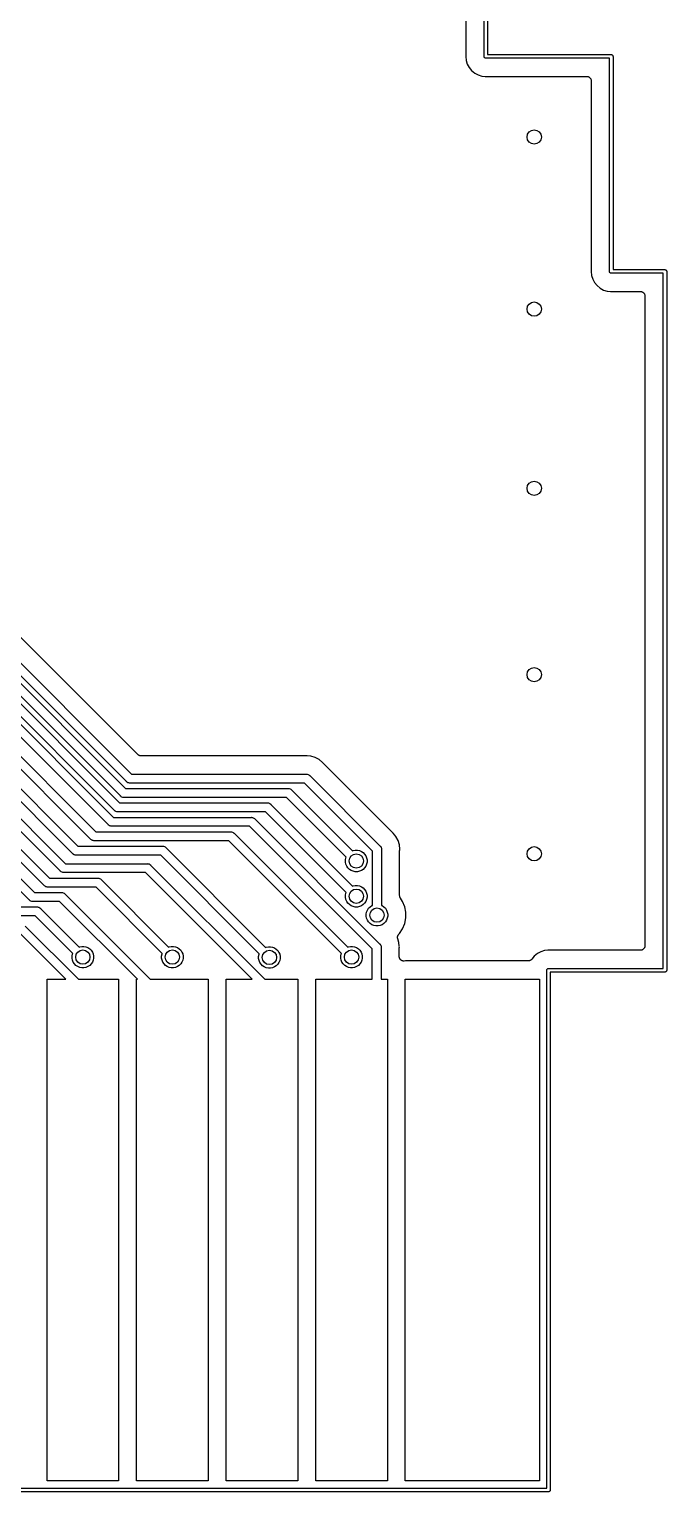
# Model space of a CAD drawing. Extents: x 3.61 to 7.55, y -5.8 to -3.38.
# Drawn here: x 6.847 to 7.547, y -5.803 to -4.197 of the extents above; entities that cross this region are included whole.
import ezdxf

# ---------------------------------------------------------------- set-up
doc = ezdxf.new("R2010")
doc.units = 0
doc.header["$MEASUREMENT"] = 0
doc.layers.add('BLACK', color=7, linetype='CONTINUOUS')

msp = doc.modelspace()

# ---------------------------------------------------------------- linework, layer by layer
at = {"layer": 'BLACK', "linetype": 'CONTINUOUS'}
for p, q in [((7.34646, -4.22628), (7.34646, -4.12805)), ((7.32646, -4.12928), (7.32646, -4.22505)), ((7.35039, -4.12992), (7.35039, -4.22441)), ((7.32646, -4.22512), (7.32643, -4.22533)), ((7.32643, -4.22533), (7.32643, -4.22554)), ((7.32646, -4.22505), (7.32646, -4.22512)), ((7.35039, -4.22441), (7.48612, -4.22441)), ((7.48612, -4.22441), (7.48622, -4.2244)), ((7.48622, -4.2244), (7.48632, -4.22441)), ((7.48632, -4.22441), (7.48661, -4.22444)), ((7.48661, -4.22444), (7.48698, -4.22455)), ((7.48698, -4.22455), (7.48732, -4.22473)), ((7.48732, -4.22473), (7.48762, -4.22498)), ((7.48762, -4.22498), (7.48787, -4.22528)), ((7.48787, -4.22528), (7.48805, -4.22562)), ((7.32643, -4.22554), (7.32635, -4.22638)), ((7.32635, -4.22638), (7.32677, -4.23068)), ((7.32677, -4.23068), (7.32803, -4.23483)), ((7.32803, -4.23483), (7.33007, -4.23864)), ((7.33007, -4.23864), (7.33282, -4.24199)), ((7.34645, -4.22638), (7.34646, -4.22628)), ((7.34649, -4.22676), (7.34645, -4.22638)), ((7.3466, -4.22713), (7.34649, -4.22676)), ((7.34678, -4.22748), (7.3466, -4.22713)), ((7.34703, -4.22778), (7.34678, -4.22748)), ((7.34733, -4.22802), (7.34703, -4.22778)), ((7.34767, -4.22821), (7.34733, -4.22802)), ((7.34804, -4.22832), (7.34767, -4.22821)), ((7.34833, -4.22835), (7.34804, -4.22832)), ((7.34843, -4.22836), (7.34833, -4.22835)), ((7.34852, -4.22835), (7.34843, -4.22836)), ((7.48425, -4.22835), (7.34852, -4.22835)), ((7.48425, -4.4625), (7.48425, -4.22835)), ((7.48805, -4.22562), (7.48816, -4.22599)), ((7.48816, -4.22599), (7.4882, -4.22638)), ((7.4882, -4.22638), (7.48819, -4.22647)), ((7.48819, -4.22647), (7.48819, -4.46063)), ((7.33282, -4.24199), (7.33616, -4.24473)), ((7.33616, -4.24473), (7.33998, -4.24677)), ((7.33998, -4.24677), (7.34412, -4.24803)), ((7.34412, -4.24803), (7.34759, -4.24837)), ((7.34759, -4.24837), (7.34843, -4.24845)), ((7.34843, -4.24845), (7.34926, -4.24837)), ((7.34926, -4.24837), (7.34933, -4.24836)), ((7.34933, -4.24836), (7.34954, -4.24837)), ((7.34954, -4.24837), (7.34975, -4.24835)), ((7.34975, -4.24835), (7.45925, -4.24835)), ((7.45925, -4.24835), (7.45929, -4.24835)), ((7.45929, -4.24835), (7.45929, -4.24835)), ((7.45929, -4.24835), (7.45929, -4.24835)), ((7.45929, -4.24835), (7.45932, -4.24835)), ((7.45932, -4.24835), (7.45979, -4.2484)), ((7.45979, -4.2484), (7.46026, -4.24845)), ((7.46026, -4.24845), (7.46027, -4.24845)), ((7.46027, -4.24845), (7.46029, -4.24846)), ((7.46029, -4.24846), (7.46074, -4.2486)), ((7.46074, -4.2486), (7.46119, -4.24874)), ((7.46119, -4.24874), (7.4612, -4.24875)), ((7.4612, -4.24875), (7.46122, -4.24875)), ((7.46122, -4.24875), (7.46163, -4.24898)), ((7.46163, -4.24898), (7.46205, -4.2492)), ((7.46205, -4.2492), (7.46206, -4.24921)), ((7.46206, -4.24921), (7.46208, -4.24922)), ((7.46208, -4.24922), (7.46244, -4.24952)), ((7.46244, -4.24952), (7.4628, -4.24982)), ((7.4628, -4.24982), (7.46281, -4.24984)), ((7.46281, -4.24984), (7.46282, -4.24985)), ((7.46282, -4.24985), (7.46312, -4.25021)), ((7.46312, -4.25021), (7.46342, -4.25058)), ((7.46342, -4.25058), (7.46342, -4.25059)), ((7.46342, -4.25059), (7.46344, -4.25061)), ((7.46344, -4.25061), (7.46365, -4.25103)), ((7.46365, -4.25103), (7.46387, -4.25144)), ((7.46387, -4.25144), (7.46388, -4.25146)), ((7.46388, -4.25146), (7.46389, -4.25147)), ((7.46389, -4.25147), (7.46402, -4.25192)), ((7.46402, -4.25192), (7.46416, -4.25238)), ((7.46416, -4.25238), (7.46416, -4.25239)), ((7.46416, -4.25239), (7.46416, -4.25241)), ((7.46416, -4.25241), (7.46421, -4.25288)), ((7.46421, -4.25288), (7.46425, -4.25335)), ((7.46425, -4.25335), (7.46425, -4.46127)), ((7.46423, -4.46176), (7.46415, -4.4626)), ((7.46415, -4.4626), (7.46457, -4.4669)), ((7.46425, -4.46134), (7.46423, -4.46155)), ((7.46423, -4.46155), (7.46423, -4.46176)), ((7.46425, -4.46127), (7.46425, -4.46134)), ((7.48424, -4.4626), (7.48425, -4.4625)), ((7.48428, -4.46298), (7.48424, -4.4626)), ((7.48439, -4.46336), (7.48428, -4.46298)), ((7.48458, -4.4637), (7.48439, -4.46336)), ((7.48482, -4.464), (7.48458, -4.4637)), ((7.48512, -4.46424), (7.48482, -4.464)), ((7.48546, -4.46443), (7.48512, -4.46424)), ((7.48583, -4.46454), (7.48546, -4.46443)), ((7.48612, -4.46457), (7.48583, -4.46454)), ((7.48622, -4.46458), (7.48612, -4.46457)), ((7.48632, -4.46457), (7.48622, -4.46458)), ((7.54331, -4.46457), (7.48632, -4.46457)), ((7.48819, -4.46063), (7.54518, -4.46063)), ((7.54331, -5.22835), (7.54331, -4.46457)), ((7.54518, -4.46063), (7.54528, -4.46062)), ((7.54528, -4.46062), (7.54537, -4.46063)), ((7.54537, -4.46063), (7.54566, -4.46066)), ((7.54566, -4.46066), (7.54603, -4.46077)), ((7.54603, -4.46077), (7.54637, -4.46095)), ((7.54637, -4.46095), (7.54667, -4.4612)), ((7.54667, -4.4612), (7.54692, -4.4615)), ((7.54692, -4.4615), (7.5471, -4.46184)), ((7.5471, -4.46184), (7.54722, -4.46221)), ((7.54722, -4.46221), (7.54725, -4.4626)), ((7.54725, -4.4626), (7.54724, -4.46269)), ((7.54724, -4.46269), (7.54724, -5.23022)), ((7.46457, -4.4669), (7.46583, -4.47105)), ((7.46583, -4.47105), (7.46787, -4.47486)), ((7.46787, -4.47486), (7.47061, -4.47821)), ((7.47061, -4.47821), (7.47396, -4.48095)), ((7.47396, -4.48095), (7.47777, -4.48299)), ((6.93364, -5.07052), (6.35621, -4.49309)), ((6.3619, -4.48486), (6.93933, -5.06229)), ((7.47777, -4.48299), (7.48191, -4.48425)), ((7.48191, -4.48425), (7.48539, -4.48459)), ((7.48539, -4.48459), (7.48622, -4.48467)), ((7.48622, -4.48467), (7.48706, -4.48459)), ((7.48706, -4.48459), (7.48712, -4.48458)), ((7.48712, -4.48458), (7.48734, -4.48459)), ((7.48734, -4.48459), (7.48755, -4.48457)), ((7.48755, -4.48457), (7.51831, -4.48457)), ((7.51831, -4.48457), (7.51834, -4.48457)), ((7.51834, -4.48457), (7.51834, -4.48457)), ((7.51834, -4.48457), (7.51834, -4.48457)), ((7.51834, -4.48457), (7.51838, -4.48457)), ((7.51838, -4.48457), (7.51885, -4.48462)), ((7.51885, -4.48462), (7.51931, -4.48467)), ((7.51931, -4.48467), (7.51933, -4.48467)), ((7.51933, -4.48467), (7.51935, -4.48468)), ((7.51935, -4.48468), (7.5198, -4.48482)), ((7.5198, -4.48482), (7.52024, -4.48496)), ((7.52024, -4.48496), (7.52026, -4.48497)), ((7.52026, -4.48497), (7.52028, -4.48497)), ((7.52028, -4.48497), (7.52069, -4.4852)), ((7.52069, -4.4852), (7.5211, -4.48542)), ((7.5211, -4.48542), (7.52112, -4.48543)), ((7.52112, -4.48543), (7.52113, -4.48544)), ((7.52113, -4.48544), (7.52149, -4.48574)), ((7.52149, -4.48574), (7.52185, -4.48604)), ((7.52185, -4.48604), (7.52187, -4.48606)), ((7.52187, -4.48606), (7.52188, -4.48607)), ((7.52188, -4.48607), (7.52217, -4.48644)), ((7.52217, -4.48644), (7.52247, -4.4868)), ((7.52247, -4.4868), (7.52248, -4.48682)), ((7.52248, -4.48682), (7.52249, -4.48683)), ((7.52249, -4.48683), (7.52271, -4.48725)), ((7.52271, -4.48725), (7.52293, -4.48766)), ((7.52293, -4.48766), (7.52293, -4.48768)), ((7.52293, -4.48768), (7.52294, -4.48769)), ((7.52294, -4.48769), (7.52308, -4.48814)), ((7.52308, -4.48814), (7.52321, -4.4886)), ((7.52321, -4.4886), (7.52321, -4.48861)), ((7.52321, -4.48861), (7.52322, -4.48863)), ((7.52322, -4.48863), (7.52326, -4.4891)), ((7.52326, -4.4891), (7.52331, -4.48957)), ((7.52331, -4.48957), (7.52331, -5.20335)), ((6.88088, -5.12142), (6.28615, -4.52669)), ((6.29184, -4.51846), (6.88657, -5.11319)), ((6.84677, -5.15311), (6.38047, -4.6868)), ((6.38743, -4.67984), (6.85246, -5.14487)), ((6.65719, -4.81559), (6.91974, -5.07814)), ((6.74105, -4.8192), (6.95246, -5.03061)), ((6.95333, -5.02299), (6.74866, -4.81832)), ((6.75689, -4.81264), (6.95902, -5.01476)), ((6.96584, -4.9933), (6.77835, -4.80582)), ((6.91405, -5.08637), (6.65023, -4.82255)), ((6.9402, -5.05468), (6.71697, -4.83145)), ((6.7252, -4.82576), (6.94589, -5.04645)), ((6.94677, -5.03884), (6.73282, -4.82489)), ((6.65281, -4.84664), (6.90015, -5.09398)), ((6.89446, -5.10221), (6.64585, -4.8536)), ((6.86308, -5.13726), (6.66623, -4.94041)), ((6.67319, -4.93345), (6.86877, -5.12903)), ((6.9662, -4.99359), (6.96584, -4.9933)), ((6.96655, -4.99389), (6.9662, -4.99359)), ((6.96657, -4.9939), (6.96655, -4.99389)), ((6.96659, -4.99392), (6.96657, -4.9939)), ((6.967, -4.99414), (6.96659, -4.99392)), ((6.9674, -4.99436), (6.967, -4.99414)), ((6.96743, -4.99437), (6.9674, -4.99436)), ((6.96745, -4.99438), (6.96743, -4.99437)), ((6.96789, -4.99451), (6.96745, -4.99438)), ((6.96833, -4.99465), (6.96789, -4.99451)), ((6.96836, -4.99466), (6.96833, -4.99465)), ((6.96839, -4.99467), (6.96836, -4.99466)), ((6.96884, -4.99471), (6.96839, -4.99467)), ((6.9693, -4.99476), (6.96884, -4.99471)), ((6.96936, -4.99476), (6.9693, -4.99476)), ((6.96937, -4.99476), (6.96936, -4.99476)), ((6.96936, -4.99476), (6.96936, -4.99476)), ((6.96936, -4.99476), (6.96936, -4.99476)), ((7.14977, -4.99476), (6.96937, -4.99476)), ((7.14998, -4.99474), (7.14977, -4.99476)), ((7.15019, -4.99475), (7.14998, -4.99474)), ((7.15026, -4.99474), (7.15019, -4.99475)), ((7.15124, -4.99464), (7.15026, -4.99474)), ((7.15222, -4.99474), (7.15124, -4.99464)), ((7.15612, -4.99512), (7.15222, -4.99474)), ((7.15222, -4.99474), (7.15222, -4.99474)), ((7.16082, -4.99655), (7.15612, -4.99512)), ((7.16515, -4.99886), (7.16082, -4.99655)), ((7.16895, -5.00198), (7.16515, -4.99886)), ((7.16957, -5.00274), (7.16895, -5.00198)), ((7.16972, -5.00289), (7.16957, -5.00274)), ((7.16985, -5.00305), (7.16972, -5.00289)), ((7.1699, -5.0031), (7.16985, -5.00305)), ((7.24537, -5.07858), (7.1699, -5.0031)), ((6.95348, -5.02318), (6.95333, -5.02299)), ((6.95367, -5.02334), (6.95348, -5.02318)), ((6.95423, -5.0238), (6.95367, -5.02334)), ((6.955, -5.02421), (6.95423, -5.0238)), ((6.95509, -5.02425), (6.955, -5.02421)), ((6.95601, -5.02454), (6.95509, -5.02425)), ((6.95674, -5.02461), (6.95601, -5.02454)), ((6.95698, -5.02463), (6.95674, -5.02461)), ((6.95674, -5.02461), (6.95674, -5.02461)), ((6.95722, -5.02461), (6.95698, -5.02463)), ((7.1492, -5.02461), (6.95722, -5.02461)), ((6.95902, -5.01476), (7.151, -5.01476)), ((7.22387, -5.09928), (7.1492, -5.02461)), ((7.151, -5.01476), (7.15124, -5.01474)), ((7.15124, -5.01474), (7.15148, -5.01476)), ((7.15148, -5.01476), (7.15148, -5.01476)), ((7.15148, -5.01476), (7.1522, -5.01483)), ((7.1522, -5.01483), (7.15313, -5.01512)), ((7.15313, -5.01512), (7.15399, -5.01557)), ((7.15399, -5.01557), (7.15474, -5.01619)), ((7.15474, -5.01619), (7.15489, -5.01638)), ((7.15489, -5.01638), (7.2321, -5.09359)), ((6.94692, -5.03902), (6.94677, -5.03884)), ((6.94711, -5.03918), (6.94692, -5.03902)), ((6.94767, -5.03964), (6.94711, -5.03918)), ((6.94711, -5.03918), (6.94711, -5.03918)), ((6.94852, -5.0401), (6.94767, -5.03964)), ((6.94945, -5.04038), (6.94852, -5.0401)), ((6.95018, -5.04045), (6.94945, -5.04038)), ((6.95042, -5.04047), (6.95018, -5.04045)), ((6.95018, -5.04045), (6.95018, -5.04045)), ((6.95066, -5.04045), (6.95042, -5.04047)), ((7.12931, -5.04045), (6.95066, -5.04045)), ((6.95246, -5.03061), (7.13111, -5.03061)), ((7.19498, -5.10612), (7.12931, -5.04045)), ((7.13111, -5.03061), (7.13135, -5.03058)), ((7.13135, -5.03058), (7.13159, -5.03061)), ((7.13159, -5.03061), (7.13159, -5.03061)), ((7.13159, -5.03061), (7.13232, -5.03068)), ((7.13232, -5.03068), (7.13324, -5.03096)), ((7.13324, -5.03096), (7.1341, -5.03142)), ((7.1341, -5.03142), (7.13485, -5.03203)), ((7.13485, -5.03203), (7.135, -5.03222)), ((7.135, -5.03222), (7.20194, -5.09916)), ((6.94036, -5.05487), (6.9402, -5.05468)), ((6.94055, -5.05502), (6.94036, -5.05487)), ((6.94091, -5.05532), (6.94055, -5.05502)), ((6.94055, -5.05502), (6.94055, -5.05502)), ((6.94111, -5.05548), (6.94091, -5.05532)), ((6.94196, -5.05594), (6.94111, -5.05548)), ((6.94289, -5.05622), (6.94196, -5.05594)), ((6.94361, -5.05629), (6.94289, -5.05622)), ((6.94385, -5.05632), (6.94361, -5.05629)), ((6.94361, -5.05629), (6.94361, -5.05629)), ((6.9441, -5.05629), (6.94385, -5.05632)), ((7.10641, -5.05629), (6.9441, -5.05629)), ((6.94589, -5.04645), (7.10821, -5.04645)), ((7.19498, -5.14486), (7.10641, -5.05629)), ((7.10821, -5.04645), (7.10845, -5.04643)), ((7.10845, -5.04643), (7.10869, -5.04645)), ((7.10869, -5.04645), (7.10869, -5.04645)), ((7.10869, -5.04645), (7.10942, -5.04652)), ((7.10942, -5.04652), (7.11034, -5.0468)), ((7.11034, -5.0468), (7.1112, -5.04726)), ((7.1112, -5.04726), (7.11195, -5.04787)), ((7.11195, -5.04787), (7.1121, -5.04806)), ((7.1121, -5.04806), (7.20194, -5.1379)), ((6.9338, -5.07071), (6.93364, -5.07052)), ((6.93398, -5.07086), (6.9338, -5.07071)), ((6.93455, -5.07133), (6.93398, -5.07086)), ((6.93488, -5.07151), (6.93455, -5.07133)), ((6.9354, -5.07178), (6.93488, -5.07151)), ((6.93633, -5.07206), (6.9354, -5.07178)), ((6.93705, -5.07214), (6.93633, -5.07206)), ((6.93729, -5.07216), (6.93705, -5.07214)), ((6.93705, -5.07214), (6.93705, -5.07214)), ((6.93753, -5.07214), (6.93729, -5.07216)), ((7.0888, -5.07214), (6.93753, -5.07214)), ((6.93933, -5.06229), (7.09059, -5.06229)), ((7.22343, -5.20676), (7.0888, -5.07214)), ((7.09059, -5.06229), (7.09084, -5.06227)), ((7.09084, -5.06227), (7.09108, -5.06229)), ((7.09108, -5.06229), (7.09108, -5.06229)), ((7.09108, -5.06229), (7.0918, -5.06236)), ((7.0918, -5.06236), (7.09273, -5.06265)), ((7.09273, -5.06265), (7.09358, -5.0631)), ((7.09358, -5.0631), (7.09433, -5.06372)), ((7.09433, -5.06372), (7.09449, -5.06391)), ((7.09449, -5.06391), (7.23166, -5.20107)), ((6.91421, -5.08655), (6.91405, -5.08637)), ((6.91439, -5.08671), (6.91421, -5.08655)), ((6.91496, -5.08717), (6.91439, -5.08671)), ((6.91561, -5.08752), (6.91496, -5.08717)), ((6.91581, -5.08763), (6.91561, -5.08752)), ((6.91674, -5.08791), (6.91581, -5.08763)), ((6.91746, -5.08798), (6.91674, -5.08791)), ((6.9177, -5.088), (6.91746, -5.08798)), ((6.91746, -5.08798), (6.91746, -5.08798)), ((6.91794, -5.08798), (6.9177, -5.088)), ((7.06598, -5.08798), (6.91794, -5.08798)), ((6.91974, -5.07814), (7.06778, -5.07814)), ((7.18972, -5.21172), (7.06598, -5.08798)), ((7.06778, -5.07814), (7.06802, -5.07811)), ((7.06802, -5.07811), (7.06826, -5.07814)), ((7.06826, -5.07814), (7.06826, -5.07814)), ((7.06826, -5.07814), (7.06898, -5.07821)), ((7.06898, -5.07821), (7.06991, -5.07849)), ((7.06991, -5.07849), (7.07076, -5.07895)), ((7.07076, -5.07895), (7.07151, -5.07956)), ((7.07151, -5.07956), (7.07167, -5.07975)), ((7.07167, -5.07975), (7.19668, -5.20476)), ((7.24554, -5.07871), (7.24537, -5.07858)), ((7.24568, -5.07886), (7.24554, -5.07871)), ((7.24574, -5.07891), (7.24568, -5.07886)), ((7.2465, -5.07953), (7.24574, -5.07891)), ((7.24849, -5.08195), (7.2465, -5.07953)), ((7.24961, -5.08333), (7.24849, -5.08195)), ((7.25193, -5.08765), (7.24961, -5.08333)), ((7.25335, -5.09235), (7.25193, -5.08765)), ((7.25383, -5.09724), (7.25335, -5.09235)), ((6.89462, -5.1024), (6.89446, -5.10221)), ((6.8948, -5.10255), (6.89462, -5.1024)), ((6.89537, -5.10301), (6.8948, -5.10255)), ((6.89596, -5.10333), (6.89537, -5.10301)), ((6.89622, -5.10347), (6.89596, -5.10333)), ((6.89715, -5.10375), (6.89622, -5.10347)), ((6.89787, -5.10382), (6.89715, -5.10375)), ((6.89811, -5.10384), (6.89787, -5.10382)), ((6.89787, -5.10382), (6.89787, -5.10382)), ((6.89835, -5.10382), (6.89811, -5.10384)), ((6.99122, -5.10382), (6.89835, -5.10382)), ((6.90015, -5.09398), (6.99301, -5.09398)), ((7.09544, -5.20805), (6.99122, -5.10382)), ((6.99301, -5.09398), (6.99325, -5.09395)), ((6.99325, -5.09395), (6.99349, -5.09398)), ((6.99349, -5.09398), (6.99349, -5.09398)), ((6.99349, -5.09398), (6.99422, -5.09405)), ((6.99422, -5.09405), (6.99515, -5.09433)), ((6.99515, -5.09433), (6.996, -5.09479)), ((6.996, -5.09479), (6.99675, -5.0954)), ((6.99675, -5.0954), (6.9969, -5.09559)), ((6.9969, -5.09559), (7.1024, -5.20109)), ((7.19425, -5.10907), (7.1947, -5.10679)), ((7.19425, -5.1114), (7.19425, -5.10907)), ((7.1947, -5.10679), (7.19498, -5.10612)), ((7.20194, -5.09916), (7.20261, -5.09888)), ((7.20261, -5.09888), (7.2049, -5.09843)), ((7.2049, -5.09843), (7.20722, -5.09843)), ((7.20722, -5.09843), (7.2095, -5.09888)), ((7.2095, -5.09888), (7.21165, -5.09977)), ((7.21165, -5.09977), (7.21359, -5.10106)), ((7.21359, -5.10106), (7.21523, -5.10271)), ((7.21523, -5.10271), (7.21653, -5.10464)), ((7.21653, -5.10464), (7.21742, -5.10679)), ((7.21742, -5.10679), (7.21787, -5.10907)), ((7.21787, -5.10907), (7.21787, -5.1114)), ((7.22387, -5.15898), (7.22387, -5.09928)), ((7.2321, -5.09359), (7.23229, -5.09374)), ((7.23229, -5.09374), (7.23244, -5.09393)), ((7.23244, -5.09393), (7.23244, -5.09393)), ((7.23244, -5.09393), (7.2329, -5.09449)), ((7.2329, -5.09449), (7.2329, -5.09449)), ((7.2329, -5.09449), (7.23336, -5.09535)), ((7.23336, -5.09535), (7.23364, -5.09627)), ((7.23364, -5.09627), (7.23371, -5.097)), ((7.23371, -5.097), (7.23371, -5.097)), ((7.23371, -5.097), (7.23374, -5.09724)), ((7.23374, -5.09724), (7.23371, -5.09748)), ((7.23371, -5.09748), (7.23371, -5.15898)), ((7.25371, -5.09864), (7.25374, -5.09843)), ((7.25371, -5.09871), (7.25371, -5.09864)), ((7.25371, -5.14825), (7.25371, -5.09871)), ((7.25374, -5.09822), (7.25383, -5.09724)), ((7.25374, -5.09843), (7.25374, -5.09822)), ((6.88103, -5.12161), (6.88088, -5.12142)), ((6.88122, -5.12176), (6.88103, -5.12161)), ((6.88178, -5.12222), (6.88122, -5.12176)), ((6.88122, -5.12176), (6.88122, -5.12176)), ((6.88264, -5.12268), (6.88178, -5.12222)), ((6.88356, -5.12296), (6.88264, -5.12268)), ((6.88429, -5.12303), (6.88356, -5.12296)), ((6.88453, -5.12306), (6.88429, -5.12303)), ((6.88429, -5.12303), (6.88429, -5.12303)), ((6.88477, -5.12303), (6.88453, -5.12306)), ((6.97434, -5.12303), (6.88477, -5.12303)), ((6.88657, -5.11319), (6.97614, -5.11319)), ((7.09147, -5.24016), (6.97434, -5.12303)), ((6.97614, -5.11319), (6.97638, -5.11317)), ((6.97638, -5.11317), (6.97662, -5.11319)), ((6.97662, -5.11319), (6.97662, -5.11319)), ((6.97662, -5.11319), (6.97734, -5.11326)), ((6.97734, -5.11326), (6.97827, -5.11354)), ((6.97827, -5.11354), (6.97913, -5.114)), ((6.97913, -5.114), (6.97987, -5.11461)), ((6.97987, -5.11461), (6.98003, -5.1148)), ((6.98003, -5.1148), (7.10538, -5.24016)), ((7.1947, -5.11368), (7.19425, -5.1114)), ((7.19559, -5.11583), (7.1947, -5.11368)), ((7.19688, -5.11777), (7.19559, -5.11583)), ((7.19853, -5.11941), (7.19688, -5.11777)), ((7.20046, -5.1207), (7.19853, -5.11941)), ((7.20261, -5.12159), (7.20046, -5.1207)), ((7.2049, -5.12205), (7.20261, -5.12159)), ((7.20722, -5.12205), (7.2049, -5.12205)), ((7.2095, -5.12159), (7.20722, -5.12205)), ((7.21165, -5.1207), (7.2095, -5.12159)), ((7.21359, -5.11941), (7.21165, -5.1207)), ((7.21523, -5.11777), (7.21359, -5.11941)), ((7.21653, -5.11583), (7.21523, -5.11777)), ((7.21742, -5.11368), (7.21653, -5.11583)), ((7.21787, -5.1114), (7.21742, -5.11368)), ((6.86323, -5.13745), (6.86308, -5.13726)), ((6.86342, -5.1376), (6.86323, -5.13745)), ((6.86398, -5.13806), (6.86342, -5.1376)), ((6.86476, -5.13848), (6.86398, -5.13806)), ((6.86484, -5.13852), (6.86476, -5.13848)), ((6.86576, -5.1388), (6.86484, -5.13852)), ((6.86649, -5.13887), (6.86576, -5.1388)), ((6.86673, -5.1389), (6.86649, -5.13887)), ((6.86649, -5.13887), (6.86649, -5.13887)), ((6.86697, -5.13887), (6.86673, -5.1389)), ((6.92002, -5.13887), (6.86697, -5.13887)), ((6.86877, -5.12903), (6.92181, -5.12903)), ((6.99286, -5.21172), (6.92002, -5.13887)), ((6.92181, -5.12903), (6.92205, -5.12901)), ((6.92205, -5.12901), (6.9223, -5.12903)), ((6.9223, -5.12903), (6.9223, -5.12903)), ((6.9223, -5.12903), (6.92302, -5.1291)), ((6.92302, -5.1291), (6.92395, -5.12938)), ((6.92395, -5.12938), (6.9248, -5.12984)), ((6.9248, -5.12984), (6.92555, -5.13046)), ((6.92555, -5.13046), (6.92571, -5.13064)), ((6.92571, -5.13064), (6.99982, -5.20476)), ((7.20194, -5.1379), (7.20261, -5.13762)), ((7.20261, -5.13762), (7.2049, -5.13717)), ((7.2049, -5.13717), (7.20722, -5.13717)), ((7.20722, -5.13717), (7.2095, -5.13762)), ((7.2095, -5.13762), (7.21165, -5.13851)), ((7.21165, -5.13851), (7.21359, -5.13981)), ((7.21359, -5.13981), (7.21523, -5.14145)), ((6.84693, -5.15329), (6.84677, -5.15311)), ((6.84711, -5.15345), (6.84693, -5.15329)), ((6.84724, -5.15355), (6.84711, -5.15345)), ((6.84711, -5.15345), (6.84711, -5.15345)), ((6.84767, -5.15391), (6.84724, -5.15355)), ((6.84853, -5.15436), (6.84767, -5.15391)), ((6.84946, -5.15465), (6.84853, -5.15436)), ((6.85018, -5.15472), (6.84946, -5.15465)), ((6.85042, -5.15474), (6.85018, -5.15472)), ((6.85018, -5.15472), (6.85018, -5.15472)), ((6.85066, -5.15472), (6.85042, -5.15474)), ((6.88004, -5.15472), (6.85066, -5.15472)), ((6.85246, -5.14487), (6.88184, -5.14487)), ((6.96548, -5.24016), (6.88004, -5.15472)), ((6.88184, -5.14487), (6.88208, -5.14485)), ((6.88208, -5.14485), (6.88232, -5.14487)), ((6.88232, -5.14487), (6.88232, -5.14487)), ((6.88232, -5.14487), (6.88304, -5.14495)), ((6.88304, -5.14495), (6.88397, -5.14523)), ((6.88397, -5.14523), (6.88483, -5.14568)), ((6.88483, -5.14568), (6.88558, -5.1463)), ((6.88558, -5.1463), (6.88573, -5.14649)), ((6.88573, -5.14649), (6.9794, -5.24016)), ((7.19425, -5.14782), (7.1947, -5.14553)), ((7.19425, -5.15014), (7.19425, -5.14782)), ((7.1947, -5.15243), (7.19425, -5.15014)), ((7.1947, -5.14553), (7.19498, -5.14486)), ((7.19559, -5.15457), (7.1947, -5.15243)), ((7.19688, -5.15651), (7.19559, -5.15457)), ((7.19853, -5.15815), (7.19688, -5.15651)), ((7.21523, -5.15651), (7.21359, -5.15815)), ((7.21523, -5.14145), (7.21653, -5.14339)), ((7.21653, -5.15457), (7.21523, -5.15651)), ((7.21653, -5.14339), (7.21742, -5.14553)), ((7.21742, -5.15243), (7.21653, -5.15457)), ((7.21742, -5.14553), (7.21787, -5.14782)), ((7.21787, -5.15014), (7.21742, -5.15243)), ((7.21787, -5.14782), (7.21787, -5.15014)), ((7.25376, -5.14871), (7.25371, -5.14825)), ((7.2538, -5.14917), (7.25376, -5.14871)), ((7.25381, -5.14919), (7.2538, -5.14917)), ((7.25381, -5.14922), (7.25381, -5.14919)), ((7.25394, -5.14966), (7.25381, -5.14922)), ((7.25407, -5.1501), (7.25394, -5.14966)), ((7.25408, -5.15013), (7.25407, -5.1501)), ((7.25409, -5.15016), (7.25408, -5.15013)), ((7.25431, -5.15056), (7.25409, -5.15016)), ((7.25452, -5.15097), (7.25431, -5.15056)), ((7.25455, -5.15102), (7.25452, -5.15097)), ((7.25456, -5.15103), (7.25455, -5.15102)), ((7.25455, -5.15102), (7.25455, -5.15102)), ((7.25455, -5.15102), (7.25455, -5.15102)), ((7.25698, -5.15466), (7.25456, -5.15103)), ((7.25938, -5.16045), (7.25698, -5.15466)), ((6.85328, -5.17056), (6.79974, -5.17056)), ((6.80154, -5.16072), (6.85507, -5.16072)), ((6.89443, -5.21172), (6.85328, -5.17056)), ((6.85507, -5.16072), (6.85532, -5.16069)), ((6.85532, -5.16069), (6.85556, -5.16072)), ((6.85556, -5.16072), (6.85556, -5.16072)), ((6.85556, -5.16072), (6.85628, -5.16079)), ((6.85628, -5.16079), (6.85721, -5.16107)), ((6.85721, -5.16107), (6.85806, -5.16153)), ((6.85806, -5.16153), (6.85881, -5.16214)), ((6.85881, -5.16214), (6.85897, -5.16233)), ((6.85897, -5.16233), (6.90139, -5.20476)), ((7.20046, -5.15945), (7.19853, -5.15815)), ((7.20261, -5.16034), (7.20046, -5.15945)), ((7.2049, -5.16079), (7.20261, -5.16034)), ((7.20722, -5.16079), (7.2049, -5.16079)), ((7.2095, -5.16034), (7.20722, -5.16079)), ((7.21165, -5.15945), (7.2095, -5.16034)), ((7.21359, -5.15815), (7.21165, -5.15945)), ((7.21698, -5.16857), (7.21743, -5.16628)), ((7.21698, -5.17089), (7.21698, -5.16857)), ((7.21743, -5.17317), (7.21698, -5.17089)), ((7.21743, -5.16628), (7.21833, -5.16413)), ((7.21833, -5.17532), (7.21743, -5.17317)), ((7.21833, -5.16413), (7.21962, -5.1622)), ((7.21962, -5.1622), (7.22126, -5.16055)), ((7.22126, -5.16055), (7.2232, -5.15926)), ((7.2232, -5.15926), (7.22387, -5.15898)), ((7.23371, -5.15898), (7.23439, -5.15926)), ((7.23439, -5.15926), (7.23632, -5.16055)), ((7.23632, -5.16055), (7.23797, -5.1622)), ((7.23797, -5.1622), (7.23926, -5.16413)), ((7.23926, -5.16413), (7.24015, -5.16628)), ((7.24015, -5.17317), (7.23926, -5.17532)), ((7.24015, -5.16628), (7.2406, -5.16857)), ((7.2406, -5.17089), (7.24015, -5.17317)), ((7.2406, -5.16857), (7.2406, -5.17089)), ((7.2606, -5.1666), (7.25938, -5.16045)), ((7.25938, -5.17901), (7.2606, -5.17286)), ((7.2606, -5.17286), (7.2606, -5.1666)), ((6.84223, -5.18173), (6.90066, -5.24016)), ((7.21962, -5.17726), (7.21833, -5.17532)), ((7.22126, -5.1789), (7.21962, -5.17726)), ((7.2232, -5.1802), (7.22126, -5.1789)), ((7.22535, -5.18109), (7.2232, -5.1802)), ((7.22763, -5.18154), (7.22535, -5.18109)), ((7.22996, -5.18154), (7.22763, -5.18154)), ((7.23224, -5.18109), (7.22996, -5.18154)), ((7.23439, -5.1802), (7.23224, -5.18109)), ((7.23632, -5.1789), (7.23439, -5.1802)), ((7.23797, -5.17726), (7.23632, -5.1789)), ((7.23926, -5.17532), (7.23797, -5.17726)), ((7.2535, -5.19001), (7.25698, -5.1848)), ((7.25698, -5.1848), (7.25938, -5.17901)), ((6.88674, -5.24016), (6.83654, -5.18996)), ((6.90139, -5.20476), (6.90207, -5.20448)), ((6.90207, -5.20448), (6.90435, -5.20402)), ((6.90435, -5.20402), (6.90668, -5.20402)), ((6.90668, -5.20402), (6.90896, -5.20448)), ((6.90896, -5.20448), (6.91111, -5.20537)), ((6.91111, -5.20537), (6.91304, -5.20666)), ((6.99982, -5.20476), (7.00049, -5.20448)), ((7.00049, -5.20448), (7.00277, -5.20402)), ((7.00277, -5.20402), (7.0051, -5.20402)), ((7.0051, -5.20402), (7.00738, -5.20448)), ((7.00738, -5.20448), (7.00953, -5.20537)), ((7.00953, -5.20537), (7.01147, -5.20666)), ((7.1024, -5.20109), (7.1024, -5.20109)), ((7.1024, -5.20109), (7.10644, -5.20513)), ((7.10644, -5.20513), (7.10712, -5.20485)), ((7.10712, -5.20485), (7.1094, -5.2044)), ((7.1094, -5.2044), (7.11173, -5.2044)), ((7.11173, -5.2044), (7.11401, -5.20485)), ((7.11401, -5.20485), (7.11616, -5.20574)), ((7.19668, -5.20476), (7.19735, -5.20448)), ((7.19735, -5.20448), (7.19963, -5.20402)), ((7.19963, -5.20402), (7.20196, -5.20402)), ((7.20196, -5.20402), (7.20424, -5.20448)), ((7.20424, -5.20448), (7.20639, -5.20537)), ((7.20639, -5.20537), (7.20833, -5.20666)), ((7.23166, -5.20107), (7.23184, -5.20123)), ((7.23184, -5.20123), (7.232, -5.20142)), ((7.232, -5.20142), (7.232, -5.20142)), ((7.232, -5.20142), (7.23226, -5.20174)), ((7.23226, -5.20174), (7.23246, -5.20198)), ((7.23246, -5.20198), (7.23292, -5.20283)), ((7.23292, -5.20283), (7.2332, -5.20376)), ((7.2332, -5.20376), (7.23327, -5.20448)), ((7.23327, -5.20448), (7.23327, -5.20448)), ((7.23327, -5.20448), (7.23329, -5.20472)), ((7.23329, -5.20472), (7.23327, -5.20497)), ((7.23327, -5.20497), (7.23327, -5.24016)), ((7.25141, -5.19415), (7.25144, -5.19388)), ((7.25143, -5.19437), (7.25141, -5.19415)), ((7.25143, -5.19459), (7.25143, -5.19437)), ((7.25148, -5.19486), (7.25143, -5.19459)), ((7.25144, -5.19362), (7.25149, -5.1934)), ((7.25144, -5.19388), (7.25144, -5.19362)), ((7.2515, -5.19512), (7.25148, -5.19486)), ((7.25149, -5.1934), (7.25151, -5.19318)), ((7.25157, -5.19533), (7.2515, -5.19512)), ((7.25151, -5.19318), (7.25159, -5.19292)), ((7.25161, -5.19555), (7.25157, -5.19533)), ((7.25159, -5.19292), (7.25164, -5.19266)), ((7.25163, -5.19562), (7.25161, -5.19555)), ((7.25291, -5.19984), (7.25163, -5.19562)), ((7.25164, -5.19266), (7.25173, -5.19246)), ((7.25173, -5.19246), (7.2518, -5.19225)), ((7.2518, -5.19225), (7.25192, -5.19201)), ((7.25192, -5.19201), (7.25203, -5.19176)), ((7.25203, -5.19176), (7.25215, -5.19158)), ((7.25215, -5.19158), (7.25226, -5.19139)), ((7.25226, -5.19139), (7.25243, -5.19118)), ((7.25243, -5.19118), (7.25258, -5.19096)), ((7.25258, -5.19096), (7.25274, -5.1908)), ((7.25274, -5.1908), (7.25288, -5.19063)), ((7.25288, -5.19063), (7.2535, -5.19001)), ((7.25329, -5.20374), (7.25291, -5.19984)), ((7.25329, -5.20375), (7.25329, -5.20374)), ((7.25339, -5.20472), (7.25329, -5.20375)), ((7.25329, -5.2057), (7.25339, -5.20472)), ((7.5229, -5.20532), (7.52268, -5.20573)), ((7.52291, -5.2053), (7.5229, -5.20532)), ((7.52292, -5.20528), (7.52291, -5.2053)), ((7.52306, -5.20483), (7.52292, -5.20528)), ((7.5232, -5.20439), (7.52306, -5.20483)), ((7.52325, -5.20389), (7.5232, -5.20435)), ((7.5232, -5.20435), (7.5232, -5.20437)), ((7.5232, -5.20437), (7.5232, -5.20439)), ((7.52331, -5.20342), (7.52325, -5.20389)), ((7.52331, -5.20335), (7.52331, -5.20338)), ((7.52331, -5.20338), (7.52331, -5.20338)), ((7.52331, -5.20338), (7.52331, -5.20338)), ((7.52331, -5.20338), (7.52331, -5.20342)), ((6.8937, -5.21467), (6.89415, -5.21239)), ((6.8937, -5.217), (6.8937, -5.21467)), ((6.89415, -5.21928), (6.8937, -5.217)), ((6.89415, -5.21239), (6.89443, -5.21172)), ((6.89504, -5.22143), (6.89415, -5.21928)), ((6.89634, -5.22337), (6.89504, -5.22143)), ((6.91304, -5.20666), (6.91469, -5.20831)), ((6.91469, -5.20831), (6.91598, -5.21024)), ((6.91598, -5.22143), (6.91469, -5.22337)), ((6.91598, -5.21024), (6.91687, -5.21239)), ((6.91687, -5.21928), (6.91598, -5.22143)), ((6.91687, -5.21239), (6.91732, -5.21467)), ((6.91732, -5.217), (6.91687, -5.21928)), ((6.91732, -5.21467), (6.91732, -5.217)), ((6.99213, -5.21467), (6.99258, -5.21239)), ((6.99213, -5.217), (6.99213, -5.21467)), ((6.99258, -5.21928), (6.99213, -5.217)), ((6.99258, -5.21239), (6.99286, -5.21172)), ((6.99347, -5.22143), (6.99258, -5.21928)), ((6.99476, -5.22337), (6.99347, -5.22143)), ((7.01147, -5.20666), (7.01311, -5.20831)), ((7.01311, -5.20831), (7.0144, -5.21024)), ((7.0144, -5.22143), (7.01311, -5.22337)), ((7.0144, -5.21024), (7.01529, -5.21239)), ((7.01529, -5.21928), (7.0144, -5.22143)), ((7.01529, -5.21239), (7.01575, -5.21467)), ((7.01575, -5.217), (7.01529, -5.21928)), ((7.01575, -5.21467), (7.01575, -5.217)), ((7.09948, -5.21209), (7.09544, -5.20805)), ((7.09544, -5.20805), (7.09544, -5.20805)), ((7.09875, -5.21505), (7.09921, -5.21276)), ((7.09875, -5.21737), (7.09875, -5.21505)), ((7.09921, -5.21965), (7.09875, -5.21737)), ((7.09921, -5.21276), (7.09948, -5.21209)), ((7.1001, -5.2218), (7.09921, -5.21965)), ((7.11616, -5.20574), (7.11809, -5.20703)), ((7.11809, -5.20703), (7.11974, -5.20868)), ((7.11974, -5.20868), (7.12103, -5.21061)), ((7.12103, -5.21061), (7.12192, -5.21276)), ((7.12192, -5.21965), (7.12103, -5.2218)), ((7.12192, -5.21276), (7.12237, -5.21505)), ((7.12237, -5.21737), (7.12192, -5.21965)), ((7.12237, -5.21505), (7.12237, -5.21737)), ((7.18899, -5.21467), (7.18944, -5.21239)), ((7.18899, -5.217), (7.18899, -5.21467)), ((7.18944, -5.21928), (7.18899, -5.217)), ((7.18944, -5.21239), (7.18972, -5.21172)), ((7.19033, -5.22143), (7.18944, -5.21928)), ((7.19162, -5.22337), (7.19033, -5.22143)), ((7.20833, -5.20666), (7.20997, -5.20831)), ((7.20997, -5.20831), (7.21126, -5.21024)), ((7.21126, -5.22143), (7.20997, -5.22337)), ((7.21126, -5.21024), (7.21215, -5.21239)), ((7.21215, -5.21928), (7.21126, -5.22143)), ((7.21215, -5.21239), (7.21261, -5.21467)), ((7.21261, -5.217), (7.21215, -5.21928)), ((7.21261, -5.21467), (7.21261, -5.217)), ((7.22343, -5.24016), (7.22343, -5.20676)), ((7.25327, -5.20612), (7.25329, -5.20591)), ((7.25327, -5.20619), (7.25327, -5.20612)), ((7.25327, -5.21519), (7.25327, -5.20619)), ((7.25329, -5.21542), (7.25327, -5.21519)), ((7.25329, -5.20591), (7.25329, -5.2057)), ((7.25329, -5.21565), (7.25329, -5.21542)), ((7.25334, -5.2159), (7.25329, -5.21565)), ((7.25336, -5.21616), (7.25334, -5.2159)), ((7.25343, -5.21638), (7.25336, -5.21616)), ((7.25347, -5.21661), (7.25343, -5.21638)), ((7.25357, -5.21685), (7.25347, -5.21661)), ((7.25364, -5.2171), (7.25357, -5.21685)), ((7.25375, -5.2173), (7.25364, -5.2171)), ((7.25384, -5.21751), (7.25375, -5.2173)), ((7.25398, -5.21773), (7.25384, -5.21751)), ((7.2541, -5.21796), (7.25398, -5.21773)), ((7.25425, -5.21814), (7.2541, -5.21796)), ((7.25437, -5.21833), (7.25425, -5.21814)), ((7.25455, -5.21851), (7.25437, -5.21833)), ((7.25472, -5.21871), (7.25455, -5.21851)), ((7.2549, -5.21886), (7.25472, -5.21871)), ((7.25506, -5.21902), (7.2549, -5.21886)), ((7.25527, -5.21917), (7.25506, -5.21902)), ((7.25547, -5.21934), (7.25527, -5.21917)), ((7.25567, -5.21945), (7.25547, -5.21934)), ((7.25586, -5.21957), (7.25567, -5.21945)), ((7.2561, -5.21968), (7.25586, -5.21957)), ((7.25633, -5.2198), (7.2561, -5.21968)), ((7.25655, -5.21987), (7.25633, -5.2198)), ((7.25676, -5.21996), (7.25655, -5.21987)), ((7.25701, -5.22001), (7.25676, -5.21996)), ((7.25726, -5.22009), (7.25701, -5.22001)), ((7.25749, -5.22011), (7.25726, -5.22009)), ((7.25771, -5.22016), (7.25749, -5.22011)), ((7.25797, -5.22016), (7.25771, -5.22016)), ((7.25823, -5.22019), (7.25797, -5.22016)), ((7.25846, -5.22017), (7.25823, -5.22019)), ((7.25869, -5.22017), (7.25846, -5.22017)), ((7.25876, -5.22017), (7.25869, -5.22017)), ((7.26009, -5.22004), (7.25876, -5.22017)), ((7.39497, -5.22004), (7.26009, -5.22004)), ((7.39519, -5.22002), (7.39497, -5.22004)), ((7.39541, -5.22002), (7.39519, -5.22002)), ((7.39568, -5.21997), (7.39541, -5.22002)), ((7.39595, -5.21994), (7.39568, -5.21997)), ((7.39616, -5.21988), (7.39595, -5.21994)), ((7.39637, -5.21984), (7.39616, -5.21988)), ((7.39662, -5.21974), (7.39637, -5.21984)), ((7.39688, -5.21966), (7.39662, -5.21974)), ((7.39707, -5.21956), (7.39688, -5.21966)), ((7.39728, -5.21947), (7.39707, -5.21956)), ((7.3975, -5.21933), (7.39728, -5.21947)), ((7.39774, -5.2192), (7.3975, -5.21933)), ((7.39791, -5.21906), (7.39774, -5.2192)), ((7.39809, -5.21894), (7.39791, -5.21906)), ((7.39829, -5.21875), (7.39809, -5.21894)), ((7.3985, -5.21858), (7.39829, -5.21875)), ((7.39864, -5.21842), (7.3985, -5.21858)), ((7.39879, -5.21826), (7.39864, -5.21842)), ((7.39884, -5.21821), (7.39879, -5.21826)), ((7.40171, -5.21471), (7.39884, -5.21821)), ((7.40506, -5.21196), (7.40171, -5.21471)), ((7.40888, -5.20992), (7.40506, -5.21196)), ((7.41302, -5.20866), (7.40888, -5.20992)), ((7.41649, -5.20832), (7.41302, -5.20866)), ((7.41732, -5.20824), (7.41649, -5.20832)), ((7.41816, -5.20832), (7.41732, -5.20824)), ((7.41837, -5.20832), (7.41816, -5.20832)), ((7.41858, -5.20835), (7.41837, -5.20832)), ((7.41865, -5.20835), (7.41858, -5.20835)), ((7.51831, -5.20835), (7.41865, -5.20835)), ((7.51878, -5.2083), (7.51831, -5.20835)), ((7.51924, -5.20826), (7.51878, -5.2083)), ((7.51926, -5.20825), (7.51924, -5.20826)), ((7.51928, -5.20825), (7.51926, -5.20825)), ((7.51973, -5.20811), (7.51928, -5.20825)), ((7.52018, -5.20798), (7.51973, -5.20811)), ((7.5202, -5.20797), (7.52018, -5.20798)), ((7.52021, -5.20797), (7.5202, -5.20797)), ((7.52063, -5.20775), (7.52021, -5.20797)), ((7.52104, -5.20753), (7.52063, -5.20775)), ((7.52106, -5.20752), (7.52104, -5.20753)), ((7.52107, -5.20751), (7.52106, -5.20752)), ((7.52144, -5.20721), (7.52107, -5.20751)), ((7.52181, -5.20692), (7.52144, -5.20721)), ((7.52182, -5.20691), (7.52181, -5.20692)), ((7.52183, -5.20689), (7.52182, -5.20691)), ((7.52213, -5.20653), (7.52183, -5.20689)), ((7.52243, -5.20617), (7.52213, -5.20653)), ((7.52244, -5.20616), (7.52243, -5.20617)), ((7.52245, -5.20614), (7.52244, -5.20616)), ((7.52268, -5.20573), (7.52245, -5.20614)), ((6.89798, -5.22501), (6.89634, -5.22337)), ((6.89992, -5.2263), (6.89798, -5.22501)), ((6.90207, -5.22719), (6.89992, -5.2263)), ((6.90435, -5.22765), (6.90207, -5.22719)), ((6.90668, -5.22765), (6.90435, -5.22765)), ((6.90896, -5.22719), (6.90668, -5.22765)), ((6.91111, -5.2263), (6.90896, -5.22719)), ((6.91304, -5.22501), (6.91111, -5.2263)), ((6.91469, -5.22337), (6.91304, -5.22501)), ((6.99641, -5.22501), (6.99476, -5.22337)), ((6.99834, -5.2263), (6.99641, -5.22501)), ((7.00049, -5.22719), (6.99834, -5.2263)), ((7.00277, -5.22765), (7.00049, -5.22719)), ((7.0051, -5.22765), (7.00277, -5.22765)), ((7.00738, -5.22719), (7.0051, -5.22765)), ((7.00953, -5.2263), (7.00738, -5.22719)), ((7.01147, -5.22501), (7.00953, -5.2263)), ((7.01311, -5.22337), (7.01147, -5.22501)), ((7.10139, -5.22374), (7.1001, -5.2218)), ((7.10303, -5.22538), (7.10139, -5.22374)), ((7.10497, -5.22668), (7.10303, -5.22538)), ((7.10712, -5.22757), (7.10497, -5.22668)), ((7.1094, -5.22802), (7.10712, -5.22757)), ((7.11173, -5.22802), (7.1094, -5.22802)), ((7.11401, -5.22757), (7.11173, -5.22802)), ((7.11616, -5.22668), (7.11401, -5.22757)), ((7.11809, -5.22538), (7.11616, -5.22668)), ((7.11974, -5.22374), (7.11809, -5.22538)), ((7.12103, -5.2218), (7.11974, -5.22374)), ((7.19327, -5.22501), (7.19162, -5.22337)), ((7.1952, -5.2263), (7.19327, -5.22501)), ((7.19735, -5.22719), (7.1952, -5.2263)), ((7.19963, -5.22765), (7.19735, -5.22719)), ((7.20196, -5.22765), (7.19963, -5.22765)), ((7.20424, -5.22719), (7.20196, -5.22765)), ((7.20639, -5.2263), (7.20424, -5.22719)), ((7.20833, -5.22501), (7.20639, -5.2263)), ((7.20997, -5.22337), (7.20833, -5.22501)), ((7.41534, -5.23031), (7.41538, -5.22993)), ((7.41535, -5.23041), (7.41534, -5.23031)), ((7.41535, -5.79921), (7.41535, -5.23041)), ((7.41538, -5.22993), (7.4155, -5.22956)), ((7.4155, -5.22956), (7.41568, -5.22922)), ((7.41568, -5.22922), (7.41592, -5.22892)), ((7.41592, -5.22892), (7.41622, -5.22867)), ((7.41622, -5.22867), (7.41657, -5.22849)), ((7.41657, -5.22849), (7.41694, -5.22837)), ((7.41694, -5.22837), (7.41723, -5.22835)), ((7.41723, -5.22835), (7.41732, -5.22834)), ((7.41732, -5.22834), (7.41742, -5.22835)), ((7.41742, -5.22835), (7.54331, -5.22835)), ((7.54518, -5.23228), (7.41929, -5.23228)), ((7.41929, -5.23228), (7.41929, -5.80108)), ((7.54528, -5.23229), (7.54518, -5.23228)), ((7.54566, -5.23225), (7.54528, -5.23229)), ((7.54603, -5.23214), (7.54566, -5.23225)), ((7.54637, -5.23196), (7.54603, -5.23214)), ((7.54667, -5.23171), (7.54637, -5.23196)), ((7.54692, -5.23141), (7.54667, -5.23171)), ((7.5471, -5.23107), (7.54692, -5.23141)), ((7.54722, -5.2307), (7.5471, -5.23107)), ((7.54724, -5.23041), (7.54722, -5.2307)), ((7.54724, -5.23022), (7.54725, -5.23031)), ((7.54725, -5.23031), (7.54724, -5.23041)), ((7.54724, -5.23041), (7.54724, -5.23041)), ((6.86614, -5.79134), (6.86614, -5.24016)), ((6.86614, -5.24016), (6.88674, -5.24016)), ((6.90066, -5.24016), (6.94488, -5.24016)), ((6.94488, -5.24016), (6.94488, -5.79134)), ((6.96457, -5.79134), (6.96457, -5.24016)), ((6.96457, -5.24016), (6.96548, -5.24016)), ((6.9794, -5.24016), (7.04331, -5.24016)), ((7.04331, -5.24016), (7.04331, -5.79134)), ((7.06299, -5.79134), (7.06299, -5.24016)), ((7.06299, -5.24016), (7.09147, -5.24016)), ((7.10538, -5.24016), (7.14173, -5.24016)), ((7.14173, -5.24016), (7.14173, -5.79134)), ((7.16142, -5.79134), (7.16142, -5.24016)), ((7.16142, -5.24016), (7.22343, -5.24016)), ((7.23327, -5.24016), (7.24016, -5.24016)), ((7.24016, -5.24016), (7.24016, -5.79134)), ((7.25984, -5.79134), (7.25984, -5.24016)), ((7.25984, -5.24016), (7.40748, -5.24016)), ((7.40748, -5.24016), (7.40748, -5.79134)), ((3.73819, -5.79921), (7.41535, -5.79921)), ((6.94488, -5.79134), (6.86614, -5.79134)), ((7.04331, -5.79134), (6.96457, -5.79134)), ((7.14173, -5.79134), (7.06299, -5.79134)), ((7.24016, -5.79134), (7.16142, -5.79134)), ((7.40748, -5.79134), (7.25984, -5.79134)), ((7.41723, -5.80315), (3.73632, -5.80315)), ((7.41732, -5.80316), (7.41723, -5.80315)), ((7.41771, -5.80312), (7.41732, -5.80316)), ((7.41808, -5.80301), (7.41771, -5.80312)), ((7.41842, -5.80283), (7.41808, -5.80301)), ((7.41872, -5.80258), (7.41842, -5.80283)), ((7.41897, -5.80228), (7.41872, -5.80258)), ((7.41915, -5.80194), (7.41897, -5.80228)), ((7.41926, -5.80157), (7.41915, -5.80194)), ((7.41929, -5.80128), (7.41926, -5.80157)), ((7.41929, -5.80108), (7.4193, -5.80118)), ((7.4193, -5.80118), (7.41929, -5.80128)), ((7.41929, -5.80128), (7.41929, -5.80128))]:
    msp.add_line(p, q, dxfattribs=at)
at = {"layer": 'BLACK'}
for centre in [(7.40157, -4.31496), (7.40157, -4.50394), (7.40157, -4.70079), (7.40157, -4.90551), (7.20606, -5.11024), (7.40157, -5.10236), (7.20606, -5.14898), (7.22879, -5.16973), (6.90551, -5.21584), (7.00394, -5.21584), (7.11056, -5.21621), (7.2008, -5.21584)]:
    msp.add_circle(centre, 0.00787, dxfattribs=at)

doc.saveas('drawing.dxf')
